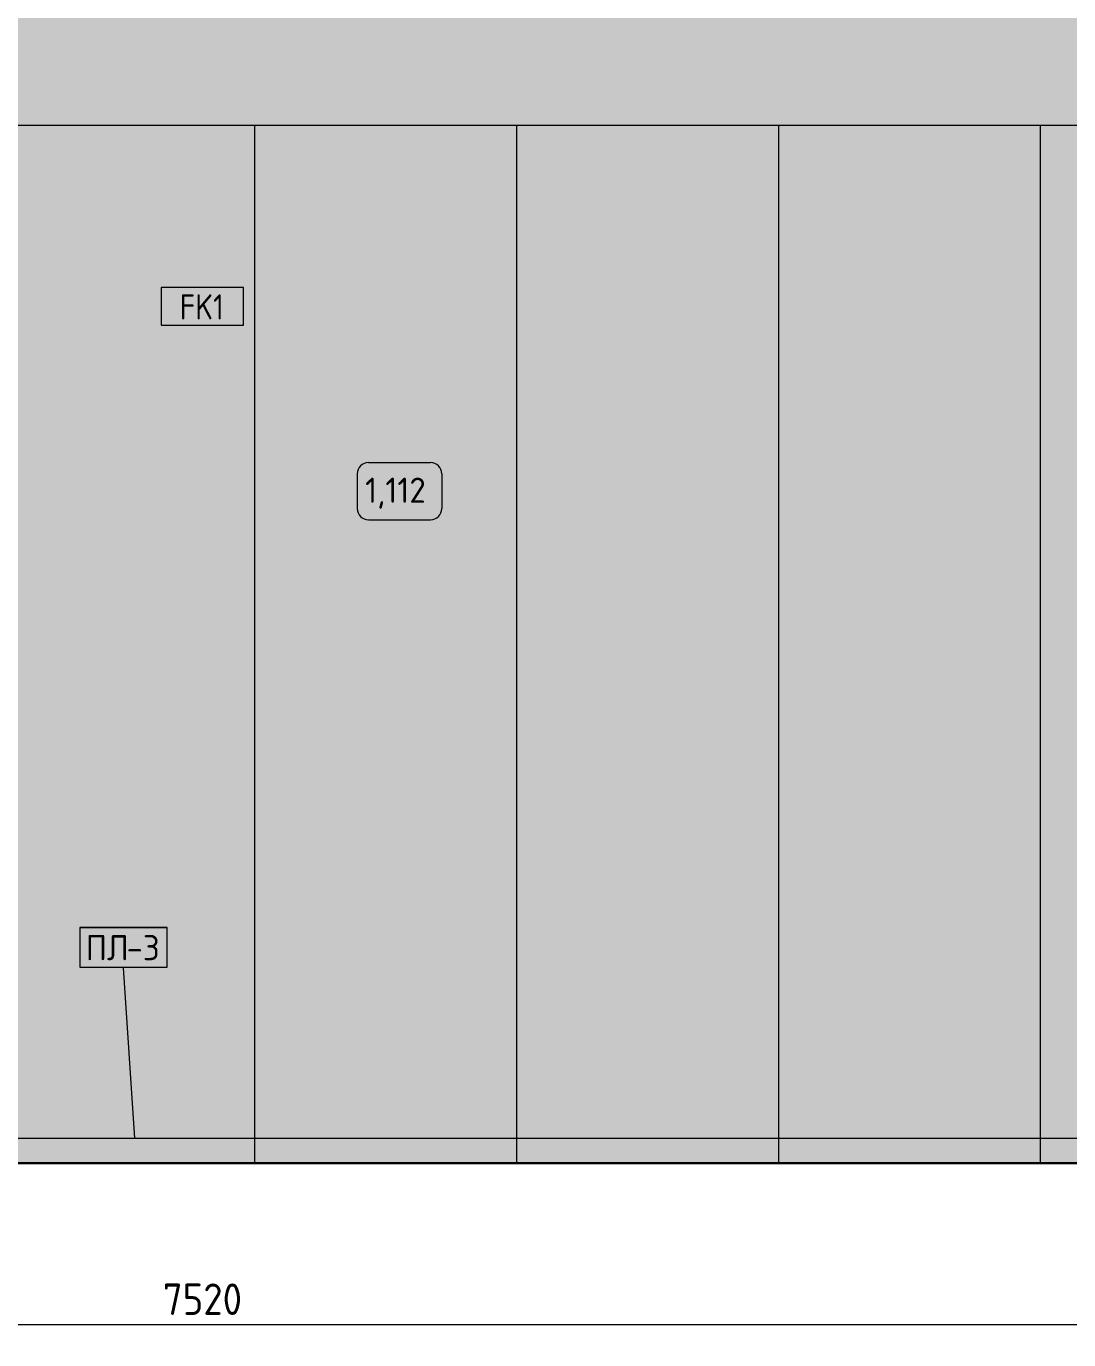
# Model space of a CAD drawing. Header units: millimetres. Extents: x 855 to 56329, y -2396 to 17803.
# Drawn here: x 42652 to 44722, y -350 to 2256 of the extents above; entities that cross this region are included whole.
import ezdxf

# ---------------------------------------------------------------- set-up
doc = ezdxf.new("R2010")
doc.units = ezdxf.units.MM
for name, color, linetype, lineweight in [('A-ANNO-DIMS', 7, 'Continuous', 9), ('A-ANNO-DIMS-25', 7, 'Continuous', 9), ('A-FLOR', 7, 'Continuous', 9), ('A-GENM', 7, 'Continuous', 9), ('A-GENM-IDEN', 7, 'Continuous', 9), ('A-WALL-IDEN', 7, 'Continuous', 9), ('A-WALL-PATT', 7, 'Continuous', 9), ('I-FURN-IDEN', 7, 'Continuous', 9)]:
    doc.layers.add(name, color=color, linetype=linetype, lineweight=lineweight)
doc.layers.add('A-FLOR-FNSH-1', color=7, linetype='Continuous', lineweight=30, true_color=0x3c3c3c)
doc.layers.add('I-FURN-4', color=7, linetype='Continuous', lineweight=9, true_color=0xc0c0c0)
doc.layers.add('I-FURN-5', color=7, linetype='Continuous', lineweight=9, true_color=0x7f7f7f, transparency=0.7)
doc.styles.add('GOST Common_7', font='GOST_Common.ttf', dxfattribs={"height": 50})
doc.styles.add('GOST Common_8', font='GOST_Common.ttf', dxfattribs={"width": 0.9, "height": 50})
doc.styles.add('ISOCPEUR_2', font='isocpeur.ttf', dxfattribs={"width": 0.9, "height": 62.5})
doc.dimstyles.new('ISO-2_5_0_9К_БОЛЬШОЙ_1', dxfattribs={"dimscale": 304.8, "dimtxt": 62.248823, "dimasz": 0.123031, "dimexe": 0.098425, "dimexo": 0.246063, "dimgap": 0, "dimtad": 1, "dimdec": 0, "dimrnd": 10, "dimzin": 0, "dimdsep": 46, "dimtxsty": 'ISOCPEUR_2', "dimblk1": 'OBLIQUE', "dimblk2": 'OBLIQUE', "dimsah": 1, "dimcen": 0.09, "dimdle": 0.098425, "dimazin": 0, "dimtfac": 1, "dimtdec": 4, "dimtix": 1, "dimtmove": 0, "dimatfit": 3, "dimfxl": 1, "dimtvp": 1, "dimtolj": 1, "dimtzin": 0, "dimarcsym": 2})

# ---------------------------------------------------------------- blocks, each defined once
blk = doc.blocks.new('Плинтус - Плинтус темный _ст_школа_-32860227-Развертка 1_11-3')
at = {"layer": 'A-GENM'}
for p, q in [((-6571, 50), (-1616, 50)), ((-501, 0), (-6571, 0))]:
    blk.add_line(p, q, dxfattribs=at)
blk = doc.blocks.new('шкаф 1_112 - шкаф 1_112-31117176-Развертка 1_11-3')
at = {"layer": 'I-FURN-5'}
for points in [[(-4316, 50), (-3796, 50), (-3796, 2060), (-4316, 2060), (-4316, 1888.1)], [(-3796, 50), (-3276, 50), (-3276, 2060), (-3796, 2060), (-3796, 969.9)], [(-2756, 50), (-2756, 2060), (-3276, 2060), (-3276, 50), (-2961.2, 50)], [(-2489.3, 50), (-2236, 50), (-2236, 2060), (-2756, 2060), (-2756, 50)], [(-2236, 50), (-1716, 50), (-1716, 2060), (-2236, 2060), (-2236, 60.4)], [(-4316, 0), (-3796, 0), (-3796, 50), (-4316, 50)], [(-3276, 0), (-3276, 50), (-3796, 50), (-3796, 0)], [(-3276, 0), (-2756, 0), (-2756, 50), (-3276, 50)], [(-2489.3, 0), (-2236, 0), (-2236, 50), (-2756, 50), (-2756, 0)], [(-2236, 0), (-1716, 0), (-1716, 50), (-2236, 50), (-2236, 30)]]:
    blk.add_hatch(color=256, dxfattribs=at).paths.add_polyline_path(points)
at = {"layer": 'I-FURN-4'}
for p, q in [((-4316, 2060), (-3796, 2060)), ((-3796, 2060), (-3276, 2060)), ((-3796, 0), (-3796, 2060)), ((-3796, 0), (-3796, 2060)), ((-3276, 0), (-3276, 2060)), ((-3276, 2060), (-2756, 2060)), ((-3276, 0), (-3276, 2060)), ((-2756, 2060), (-2236, 2060)), ((-2756, 0), (-2756, 2060)), ((-2756, 0), (-2756, 2060)), ((-2236, 0), (-2236, 2060)), ((-2236, 2060), (-1716, 2060)), ((-2236, 0), (-2236, 2060))]:
    blk.add_line(p, q, dxfattribs=at)
blk = doc.blocks.new('DIMBLOCK53-Развертка 1_11-3')
at = {"layer": 'A-ANNO-DIMS-25'}
for p, q in [((39241.9, -75), (39241.9, -350.3)), ((39241.9, -320.3), (39241.9, -75.1)), ((46761.9, -75), (46761.9, -350.3)), ((46761.9, -320.3), (46761.9, -75.1)), ((39211.9, -320.3), (46791.9, -320.3))]:
    blk.add_line(p, q, dxfattribs=at)
at = {"layer": 'A-ANNO-DIMS-25', "lineweight": 20}
for p, q in [((39241.9, -320.3), (39260.7, -301.5)), ((46761.9, -320.3), (46780.7, -301.5)), ((39241.9, -320.3), (39223.2, -339)), ((46761.9, -320.3), (46743.2, -339))]:
    blk.add_line(p, q, dxfattribs=at)
at = {"layer": 'A-ANNO-DIMS-25', "color": 0, "insert": (42922.9, -238.6), "char_height": 62.5, "width": 189.619, "attachment_point": 1, "line_spacing_factor": 1.149209, "style": 'ISOCPEUR_2'}
blk.add_mtext('7520', dxfattribs=at)
blk = doc.blocks.new('_Oblique')
at = {"color": 0, "linetype": 'ByBlock', "lineweight": -2}
blk.add_line((-0.5, -0.5), (0.5, 0.5), dxfattribs=at)
blk = doc.blocks.new('М_стена_0001 - Типоразмер_без рамки-25382661-Развертка 1_11-3')
at = {"layer": 'A-WALL-IDEN'}
for p, q in [((-3819.1, 1738.1), (-3982.3, 1738.1)), ((-3982.3, 1738.1), (-3982.3, 1663.1)), ((-3819.1, 1663.1), (-3819.1, 1738.1)), ((-3982.3, 1663.1), (-3819.1, 1663.1))]:
    blk.add_line(p, q, dxfattribs=at)
blk = doc.blocks.new('Mark Reiling - Mark Reiling-26174330-Развертка 1_11-3')
at = {"layer": 'A-GENM-IDEN'}
for p, q in [((-4143.7, 467.8), (-4143.7, 389)), ((-4143.7, 467.8), (-3970.3, 467.8)), ((-3970.3, 467.8), (-4143.7, 467.8)), ((-4143.7, 467.8), (-4143.7, 389)), ((-3970.3, 389), (-3970.3, 467.8)), ((-3970.3, 389), (-3970.3, 467.8)), ((-4143.7, 389), (-3970.3, 389)), ((-4143.7, 389), (-3970.3, 389))]:
    blk.add_line(p, q, dxfattribs=at)
blk = doc.blocks.new('Марка_Мебель - В прямоуг_Balcon_Марка-25523697-Развертка 1_11-3')
at = {"layer": 'I-FURN-IDEN'}
for p, q in [((-1502.4, 1095.5), (-1379.7, 1095.5)), ((-1524.9, 1073), (-1524.9, 1004)), ((-1357.2, 1073), (-1357.2, 1004.2)), ((-1502.6, 981.7), (-1379.7, 981.7))]:
    blk.add_line(p, q, dxfattribs=at)
for centre, radius, start, end in [((-1502.4, 1073), 22.5, 90, 180), ((-1379.7, 1073), 22.5, 0, 90), ((-1502.6, 1004), 22.3, 180, 270), ((-1379.7, 1004.2), 22.5, 270, 0)]:
    blk.add_arc(centre, radius, start, end, dxfattribs=at)

msp = doc.modelspace()

# ---------------------------------------------------------------- hatches: boundary and pattern name
at = {"layer": 'A-WALL-PATT'}
h = msp.add_hatch(color=256, dxfattribs=at)
h.paths.add_polyline_path([(46709.7, 0), (46760.9, 0), (46760.9, 804), (46401, 804), (46401, 820), (46760.9, 820), (46760.9, 3400), (39242.9, 3400), (39242.9, 750), (39642.9, 750), (39642.9, 50), (40330.9, 50), (40330.9, 2060), (46400.9, 2060), (46401, 50), (46419.7, 50), (46419.7, 800), (46759.7, 800), (46759.7, 100), (46709.7, 100), (46709.7, 23.2)])
h.paths.add_polyline_path([(46417, 100), (46401, 100), (46401, 770), (46417, 770), (46417, 121)])
h.paths.add_polyline_path([(45705.9, 2159), (45640.9, 2159), (45640.9, 2241), (45722.9, 2241), (45722.9, 2159), (45706.4, 2159)])
h.paths.add_polyline_path([(45691.4, 2197.5), (45692.7, 2197.8), (45693.6, 2198.7), (45693.9, 2200), (45693.6, 2201.2), (45692.7, 2202.2), (45691.4, 2202.5), (45690.2, 2202.2), (45689.3, 2201.2), (45688.9, 2200), (45689.3, 2198.7), (45690.2, 2197.8), (45690.8, 2197.6)])
h.paths.add_polyline_path([(45672.4, 2197.5), (45673.7, 2197.8), (45674.6, 2198.7), (45674.9, 2200), (45674.6, 2201.2), (45673.7, 2202.2), (45672.4, 2202.5), (45671.2, 2202.2), (45670.3, 2201.2), (45669.9, 2200), (45670.3, 2198.7), (45671.2, 2197.8), (45671.8, 2197.6)])

# ---------------------------------------------------------------- linework, layer by layer
at = {"layer": 'A-FLOR'}
msp.add_line((46772.3, -0.1), (39221.5, -0.1), dxfattribs=at)
at = {"layer": 'A-FLOR-FNSH-1'}
msp.add_line((46760.9, 0), (39242.9, 0), dxfattribs=at)
at = {"layer": 'A-GENM-IDEN'}
msp.add_line((42867.4, 50), (42844.9, 388), dxfattribs=at)

# ---------------------------------------------------------------- block references
at = {"layer": 'A-GENM'}
msp.add_blockref('Плинтус - Плинтус темный _ст_школа_-32860227-Развертка 1_11-3', (46901.9, 0), dxfattribs=at)
at = {"layer": 'A-GENM-IDEN'}
msp.add_blockref('Mark Reiling - Mark Reiling-26174330-Развертка 1_11-3', (46901.9, 0), dxfattribs=at)
at = {"layer": 'A-WALL-IDEN'}
msp.add_blockref('М_стена_0001 - Типоразмер_без рамки-25382661-Развертка 1_11-3', (46901.9, 0), dxfattribs=at)
at = {"layer": 'I-FURN-4'}
msp.add_blockref('шкаф 1_112 - шкаф 1_112-31117176-Развертка 1_11-3', (46901.9, 0), dxfattribs=at)
at = {"layer": 'I-FURN-IDEN'}
msp.add_blockref('Марка_Мебель - В прямоуг_Balcon_Марка-25523697-Развертка 1_11-3', (44833.9, 295.3), dxfattribs=at)

# ---------------------------------------------------------------- texts
at = {"layer": 'A-GENM-IDEN', "char_height": 50, "attachment_point": 1, "style": 'GOST Common_7'}
for s, insert, width in [('ПЛ', (42769.8, 452.8), 98.207), ('-3', (42850.8, 452.8), 86.181)]:
    msp.add_mtext(s, dxfattribs=dict(at, insert=insert, width=width))
at = {"layer": 'A-WALL-IDEN', "insert": (42956.4, 1724.5), "char_height": 50, "width": 111.835, "attachment_point": 1, "style": 'GOST Common_8'}
msp.add_mtext('FK1', dxfattribs=at)
at = {"layer": 'I-FURN-IDEN', "insert": (43324.6, 1360.7), "char_height": 50, "width": 156.329, "attachment_point": 1, "style": 'GOST Common_7'}
msp.add_mtext('1,112', dxfattribs=at)

# ---------------------------------------------------------------- dimensions: what is measured, and where the dimension line sits
at = {"layer": 'A-ANNO-DIMS'}
dim = msp.add_linear_dim(base=(46761.9, -320.3), p1=(39241.9, 0), p2=(46761.9, 0), dimstyle='ISO-2_5_0_9К_БОЛЬШОЙ_1', override={"dimpost": '<>', "dimfxl": 7520.000005}, dxfattribs=at)
dim.commit()
dim.dimension.update_dxf_attribs({"geometry": 'DIMBLOCK53-Развертка 1_11-3', "text_midpoint": (43001.9, -289)})

doc.saveas('drawing.dxf')
